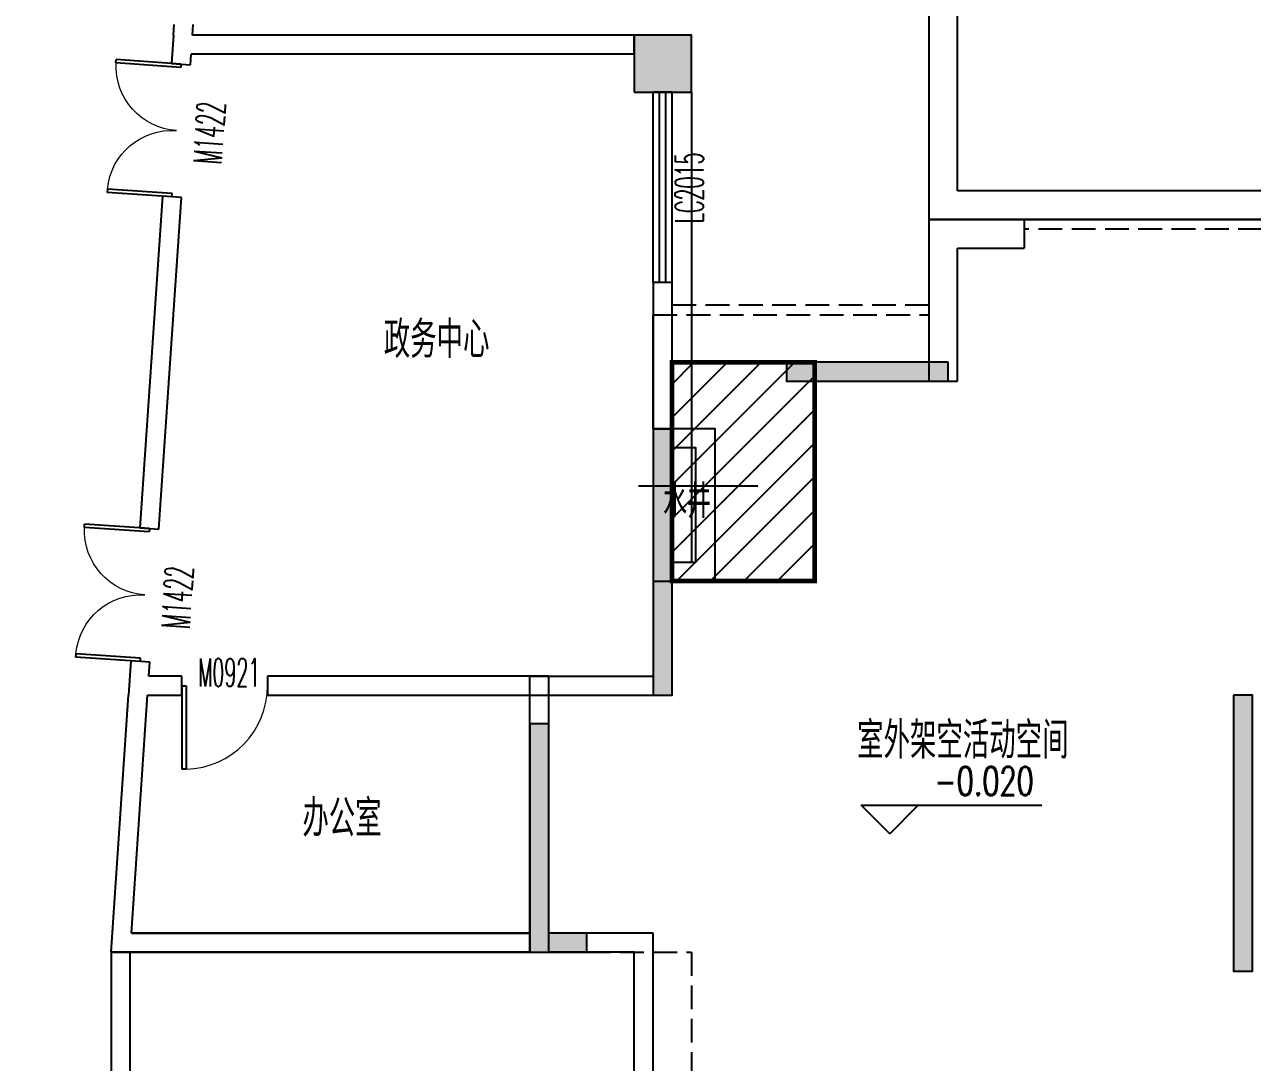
# Model space of a CAD drawing. Header units: millimetres. Extents: x 36720183 to 38160956, y 58934012 to 60388477.
# Drawn here: x 37419819 to 37432730, y 59375008 to 59385916 of the extents above; entities that cross this region are included whole.
import ezdxf

# ---------------------------------------------------------------- set-up
doc = ezdxf.new("R2010")
doc.units = ezdxf.units.MM
doc.header["$LTSCALE"] = 1000
doc.header["$MEASUREMENT"] = 0
doc.linetypes.add('DASH', pattern=[0.35, 0.25, -0.1])
for name, color, linetype in [('@YL', 2, 'Continuous'), ('@填充', 8, 'Continuous'), ('C_Hatch', 41, 'Continuous'), ('C_Wall', 6, 'Continuous'), ('COLUMN', 9, 'Continuous'), ('DIM_ELEV', 3, 'Continuous'), ('DIM_LEAD', 3, 'Continuous'), ('PUB_HATCH', 8, 'Continuous'), ('PUB_TEXT', 7, 'Continuous'), ('TEXT', 1, 'Continuous'), ('WALL', 4, 'Continuous'), ('WINDOW', 2, 'Continuous'), ('WINDOW_TEXT', 3, 'Continuous'), ('绿地', 85, 'Continuous')]:
    doc.layers.add(name, color=color, linetype=linetype)
doc.layers.add('水管井及降板', color=3, linetype='Continuous', plot=False)
doc.styles.add('_TCH_DIM', font='SIMPLEX', dxfattribs={"bigfont": 'GBCBIG'})
doc.styles.add('_TCH_WINDOW', font='SIMPLEX.shx', dxfattribs={"width": 0.7, "height": 3.5, "bigfont": 'GBCBIG.shx'})
doc.styles.get("Standard").update_dxf_attribs({"font": 'gbenor.shx', "bigfont": 'gbcbig.shx'})

# ---------------------------------------------------------------- blocks, each defined once
blk = doc.blocks.new('_FZH')
blk.add_lwpolyline([(-0.499999999992724, -0.4999999999854481), (0.499999999992724, -0.4999999999854481), (0.499999999992724, 0.5000000000145519), (-0.499999999992724, 0.5000000000145519)], close=True)
at = {"layer": 'PUB_HATCH'}
blk.add_solid([(-0.499999999992724, -0.4999999999854481), (0.499999999992724, -0.4999999999854481), (-0.499999999992724, 0.5000000000145519), (0.499999999992724, 0.5000000000145519)], dxfattribs=at)
blk = doc.blocks.new('2014-1-1-G-D5')
at = {"layer": 'C_Hatch'}
h = blk.add_hatch(color=256, dxfattribs=at)
h.paths.add_polyline_path([(3696230.775314674, -849236.5453957082), (3696230.775314674, -849036.5453958466), (3696430.775314674, -849036.5453958466), (3696430.775314674, -849436.5453957082), (3694680.775410041, -849436.5453957082), (3694680.775410041, -849236.5453957082)])
h.paths.add_polyline_path([(3710130.775314115, -846336.545392959), (3710130.775314115, -845736.545392959), (3708530.775314673, -845736.5453929587), (3708530.775314673, -843736.545395376), (3708330.775314487, -843736.545395376), (3708330.775314487, -845936.545392959), (3709930.775313929, -845936.545393052), (3709930.775314115, -846336.545392959)])
h.paths.add_polyline_path([(3690730.775314674, -842836.5453955802), (3692380.775314301, -842836.5453955802), (3692380.775314301, -843036.5453956181), (3690730.775314674, -843036.5453956181)])
h.paths.add_polyline_path([(3677730.775313929, -851436.5450143769), (3677730.775313929, -851236.5450143769), (3677330.775313929, -851236.5450143769), (3677330.775313929, -848336.6300821259), (3677130.775313929, -848336.6300821259), (3677130.775313929, -851436.5450143769)])
h.paths.add_polyline_path([(3689430.816513032, -845236.5454106549), (3689430.775314488, -844136.5453958466), (3691430.775314488, -844136.5453958466), (3691430.775314488, -844836.5452051117), (3691630.775314488, -844836.5452051117), (3691630.775314488, -844136.5453958466), (3691630.775314488, -843936.5453958466), (3691430.775314488, -843936.5453958466), (3689230.775314488, -843936.5453958466), (3689230.816513032, -845236.5454106549)])
h.paths.add_polyline_path([(3687230.692917027, -843936.5453956913), (3686630.692917027, -843936.5453956913), (3686630.692917027, -844136.5453956913), (3687030.692917027, -844136.5453956913), (3687030.692917027, -845486.4553689911), (3687230.692917027, -845486.4553689911)])
h.paths.add_polyline_path([(3692330.775314488, -860536.5453958466), (3692330.775314488, -859936.5446329071), (3692530.775314488, -859936.5446329071), (3692530.775314488, -860336.5453958466), (3694030.775325663, -860336.5453958473), (3694030.775325663, -860536.5453958473)])
h.paths.add_polyline_path([(3696430.775314488, -853836.5446329071), (3696430.775314488, -854036.5446329071), (3696830.775314488, -854036.5446329071), (3696830.775314488, -856036.545395892), (3697030.775314488, -856036.545395892), (3697030.775314488, -853836.5446329071)])
h.paths.add_polyline_path([(3689430.775314488, -846736.5452051117), (3689430.775314488, -849136.5451097443), (3689230.775314488, -849136.5451097443), (3689230.775314488, -846736.5452051117)])
h.paths.add_polyline_path([(3702530.74135874, -834736.5453953313), (3702530.775314488, -837536.5453957535), (3702730.775314488, -837536.5453957535), (3702730.74135874, -834736.5453953313)])
h.paths.add_polyline_path([(3701330.775313876, -834036.5453960196), (3699630.77531449, -834036.5453957535), (3699630.77531449, -834236.5453957535), (3701330.775313876, -834236.5453960196)])
h.paths.add_polyline_path([(3703630.775314033, -840236.5453918054), (3703230.775314033, -840236.5453918054), (3703230.775314033, -840436.5453918054), (3703830.775314033, -840436.5453918054), (3703831.629026664, -837836.5707032563), (3703631.629026664, -837836.5707032563)])
h.paths.add_polyline_path([(3679630.692917027, -842386.6300821259), (3679630.775314533, -844136.5453956915), (3679830.775314533, -844136.5453956915), (3679830.692917027, -842386.6300821259)])
h.paths.add_polyline_path([(3676130.692917027, -842386.6300821259), (3675530.692917027, -842386.6300821259), (3675530.692917027, -844036.6300821259), (3675730.692917027, -844036.6300821259), (3675730.692917027, -842586.6300821259), (3676130.692917027, -842586.6300821259)])
h.paths.add_polyline_path([(3690330.775314488, -834736.545395566), (3690330.775314488, -837536.5453958466), (3690530.775314488, -837536.5453958466), (3690530.775314488, -834736.545395566)])
h.paths.add_polyline_path([(3689230.775314488, -837836.5453955667), (3689030.775314488, -837836.5453955667), (3689030.775314488, -840236.5453958466), (3689630.775314488, -840236.5453958466), (3689630.775314488, -840036.5453958466), (3689230.775314488, -840036.5453958466)])
h.paths.add_polyline_path([(3682730.778366245, -843936.5453956913), (3682730.778366245, -845486.4553689911), (3682930.778366245, -845486.4553689911), (3682930.778366245, -843936.5453956913)])
h.paths.add_polyline_path([(3675530.692917027, -846786.6301298096), (3675530.692917027, -848536.6300821259), (3675730.692917027, -848536.6300821259), (3675730.692917027, -846786.6301298096)])
h.paths.add_polyline_path([(3693430.775314485, -834036.5453958466), (3691730.775314301, -834036.5453958466), (3691730.775314301, -834236.5453958466), (3693430.775314485, -834236.5453958466)])
h.paths.add_polyline_path([(3694330.775314488, -851236.5450143769), (3692730.775314488, -851236.5450143769), (3692730.775314488, -851436.5450143769), (3694330.775314488, -851436.5450143769)])
h.paths.add_polyline_path([(3685130.778366245, -851236.5450143769), (3682730.778366245, -851236.5450143769), (3682730.778366245, -851436.5450143769), (3685130.778366245, -851436.5450143769)])
h.paths.add_polyline_path([(3693630.775314488, -844436.5452051117), (3693630.775314488, -845036.5452051117), (3693830.775314488, -845036.5452051117), (3693830.775314488, -844636.5452051117), (3696630.775314488, -844636.5452051117), (3696630.775314488, -844436.5452051117)])
h.paths.add_polyline_path([(3696430.775314488, -837536.5453916183), (3696430.775314488, -840436.5453916183), (3696630.775314488, -840436.5453916183), (3696630.775314488, -837536.5453916183)])
h.paths.add_polyline_path([(3681930.778366245, -856636.5446329071), (3681930.775406965, -859836.5453958473), (3682130.775406965, -859836.5453958473), (3682130.778366245, -856636.5446329071)])
h.paths.add_polyline_path([(3681030.778366245, -854036.5446329071), (3681430.77226273, -854036.5446329071), (3681430.77226273, -853836.5446329071), (3680830.778366245, -853836.5446329071), (3680830.778366245, -856036.545395892), (3681030.778366245, -856036.545395892)])
h.paths.add_polyline_path([(3685530.778366245, -852936.5450143769), (3683530.778366245, -852936.5450143769), (3683530.778366245, -853136.5450143769), (3685530.778366245, -853136.5450143769)])
h.paths.add_polyline_path([(3694330.775314488, -852936.5450143769), (3692330.775314488, -852936.5450143769), (3692330.775314488, -853136.5450143769), (3694330.775314488, -853136.5450143769)])
h.paths.add_polyline_path([(3695730.775314488, -856636.5446329071), (3695730.775314488, -859836.5453958473), (3695930.775314488, -859836.5453958473), (3695930.775314488, -856636.5446329071)])
h.paths.add_polyline_path([(3698630.775314488, -848686.5451097443), (3698430.775314488, -848686.5451097443), (3698430.775314488, -850336.5450143769), (3699030.775314488, -850336.5450143769), (3699030.775314488, -850136.5450143769), (3698630.775314488, -850136.5450143769)])
h.paths.add_polyline_path([(3705830.775314488, -850136.5450143769), (3705830.775314488, -851886.5450143769), (3706030.775314488, -851886.5450143769), (3706030.775314488, -850136.5450143769)])
h.paths.add_polyline_path([(3709930.775314488, -851686.5450143769), (3709530.775314488, -851686.5450143769), (3709530.775314488, -851886.5450143769), (3710130.775314488, -851886.5450143769), (3710130.775314488, -850236.5450143769), (3709930.775314488, -850236.5450143769)])
h.paths.add_polyline_path([(3702730.647140659, -842836.5549325898), (3702730.647140659, -844486.5549325898), (3702930.647140659, -844486.5549325898), (3702930.647140659, -843036.5549325898), (3703580.775314115, -843036.5453930731), (3703580.775314115, -842836.5453930731)])
h.paths.add_polyline_path([(3685530.775314488, -860536.5453958466), (3683830.775326222, -860536.5453958473), (3683830.775326222, -860336.5453958473), (3685330.775314488, -860336.5453958466), (3685330.775314488, -859936.5446329071), (3685530.775314488, -859936.5446329071)])
at = {"layer": 'C_Wall'}
for points in [[(3693430.775314485, -834036.5453958466), (3691730.775314301, -834036.5453958466), (3691730.775314301, -834236.5453958466), (3693430.775314485, -834236.5453958466)], [(3690330.775314488, -834736.545395566), (3690330.775314488, -837536.5453958466), (3690530.775314488, -837536.5453958466), (3690530.775314488, -834736.545395566)], [(3696430.775314488, -837536.5453916183), (3696430.775314488, -840436.5453916183), (3696630.775314488, -840436.5453916183), (3696630.775314488, -837536.5453916183)], [(3689230.775314488, -837836.5453955667), (3689030.775314488, -837836.5453955667), (3689030.775314488, -840236.5453958466), (3689630.775314488, -840236.5453958466), (3689630.775314488, -840036.5453958466), (3689230.775314488, -840036.5453958466)]]:
    blk.add_lwpolyline(points, close=True, dxfattribs=at)
blk = doc.blocks.new('$DorLib2D$00000002')
for p, q in [((-0.5, -5.684341886080802e-17), (-0.5000000000000007, 0.4875)), ((-0.4750000000000007, 0.4875), (-0.5000000000000007, 0.4875)), ((-0.475, -2.842170943040401e-17), (-0.4750000000000007, 0.4875)), ((0.475, -2.842170943040401e-17), (0.4750000000000007, 0.4875)), ((0.4750000000000007, 0.4875), (0.5000000000000007, 0.4875)), ((0.5, -5.684341886080802e-17), (0.5000000000000007, 0.4875)), ((-0.5, -5.684341886080802e-17), (-0.475, -2.842170943040401e-17)), ((0.5, -5.684341886080802e-17), (0.475, -2.842170943040401e-17))]:
    blk.add_line(p, q)
at = {"lineweight": 13}
for centre, start, end in [((-0.4875, -4.263256414560601e-17), 0, 88.53071641864632), ((0.4875, -4.263256414560601e-17), 91.4692835813537, 180)]:
    blk.add_arc(centre, 0.4875, start, end, dxfattribs=at)
blk = doc.blocks.new('$DorLib2D$00000001')
for p, q in [((0.45, 0.9750000000000001), (0.5000000000000002, 0.9750000000000001)), ((0.45, 0), (0.45, 0.9750000000000001)), ((0.5, 0), (0.5, 0.9750000000000001)), ((0.5, 0), (0.45, 0))]:
    blk.add_line(p, q)
at = {"lineweight": 13}
blk.add_arc((0.475, 0), 0.975, 91.4692835813538, 180, dxfattribs=at)
blk = doc.blocks.new('T10T12T13scpm')
at = {"layer": '水管井及降板', "ltscale": 0.5}
h = blk.add_hatch(dxfattribs=at)
h.set_pattern_fill('ANSI31', color=6, scale=2000, style=0)
h.set_pattern_definition([(45, (-36727223.43309277, -59374591.47010609), (-176.7766952966369, 176.7766952966369), [])])
h.paths.add_polyline_path([(585279.5507419258, 50042.15955858678), (583779.5507419258, 50042.15955857933), (583779.5505543724, 47742.15953789651), (585279.5505543649, 47742.1593369469)])
at = {"layer": '@YL', "color": 6, "ltscale": 0.2}
blk.add_lwpolyline([(583981.9675901756, 52880.99211886525), (583981.9675901756, 47941.72160691023)], dxfattribs=at)
at = {"layer": '@填充', "color": 6}
blk.add_line((586600.4196380749, 49942.15974847227), (586600.4196380749, 49942.15974847227), dxfattribs=at)
at = {"layer": 'DIM_ELEV', "color": 6}
for p, q in [((586068.2154410258, 45086.72160691023), (585768.2154410258, 45386.72160691023)), ((585768.2154410258, 45386.72160691023), (587668.2154410258, 45386.72160691023)), ((586068.2154410258, 45086.72160691023), (586368.2154410258, 45386.72160691023))]:
    blk.add_line(p, q, dxfattribs=at)
at = {"layer": 'WALL', "color": 6}
for p, q in [((578535.8479204029, 53480.99211883545), (578543.3259594664, 53590.99211885035)), ((578736.3095452562, 53480.99211883545), (578743.7875843197, 53590.99211885035)), ((578535.8479204029, 53480.99211883545), (578515.5728996918, 53182.75186882913)), ((583381.9675902054, 53480.99211883545), (578736.3095452562, 53480.99211883545)), ((583381.9675902054, 53280.99211883545), (583381.9675902054, 53480.99211883545)), ((578715.1123378649, 53169.18674392998), (578722.7131103724, 53280.99211883545)), ((583381.9675902054, 53280.99211883545), (578722.7131103724, 53280.99211883545)), ((578515.5728996918, 53182.75186882913), (578715.1123378649, 53169.18674392998)), ((583781.9676192403, 52880.99211886525), (583581.9676192403, 52880.99211886525)), ((578420.6170253977, 51785.97580161691), (578183.7238025963, 48301.33847356588)), ((578620.1564635709, 51772.41067671776), (578420.6170253977, 51785.97580161691)), ((578383.2632407695, 48287.77334866673), (578620.1564635709, 51772.41067671776)), ((586482.0500066504, 49842.15955875814), (586482.0500061363, 51542.15974954516)), ((586482.0500061363, 51542.15974954516), (587482.050006099, 51542.15974955261)), ((587482.050006099, 51542.15974955261), (587482.050006099, 51242.15974955261)), ((586782.0500066504, 49842.15955884755), (586782.0500062257, 51242.15974955261)), ((586782.0500062257, 51242.15974955261), (587482.050006099, 51242.15974955261)), ((583781.9676192403, 50880.99211889505), (583581.9676192403, 50880.99211889505)), ((583581.9676192403, 50880.99211889505), (583581.9676192403, 49342.1595589444)), ((583781.9676192403, 49342.1595589444), (583781.9676192403, 50880.99211889505)), ((583581.9676091969, 49342.15955910087), (583581.9676091969, 50542.1595588699)), ((583581.9676091969, 50542.1595588699), (583781.9676091969, 50542.1595588699)), ((583781.9676091969, 49342.15955910087), (583781.9676091969, 50542.1595588699)), ((586482.0500066504, 49842.15955875814), (586782.0500066504, 49842.15955884755)), ((583581.9676192403, 49342.1595589444), (583781.9676192403, 49342.1595589444)), ((583581.9676091969, 49342.15955910087), (583781.9676091969, 49342.15955910087)), ((578183.7238025963, 48301.33847356588), (578383.2632407695, 48287.77334866673)), ((578088.7679283023, 46904.56240635365), (578064.1310048997, 46542.15970902145)), ((578288.3073664755, 46890.9972814545), (578088.7679283023, 46904.56240635365)), ((578278.1890647858, 46742.1597109139), (578288.3073664755, 46890.9972814545)), ((578625.2719751298, 46742.15971398354), (578278.1890647858, 46742.1597109139)), ((578625.2719769031, 46542.15971398354), (578625.2719751298, 46742.15971398354)), ((582481.9675884172, 46742.15974809974), (579525.2719751298, 46742.15972194076)), ((579525.2719751298, 46742.15972194076), (579525.2719769031, 46542.15972194076)), ((582281.9675908685, 44042.15985879302), (582281.9675862938, 46742.15973845124)), ((582281.9675863013, 46742.15973844379), (583581.9675899744, 46742.15974914283)), ((582481.967590183, 46542.15974809974), (582481.9675884172, 46742.15974809974)), ((577880.5791536272, 43842.15983455628), (578064.1310048997, 46542.15970902145)), ((578094.6372115761, 44042.15982113779), (578264.5926298276, 46542.15971079469)), ((578264.5926298276, 46542.15971079469), (578625.2719769031, 46542.15971398354)), ((579525.2719769031, 46542.15972194076), (582481.967590183, 46542.15974809974)), ((582481.967590183, 43842.15986031294), (582481.967590183, 46542.15974810719)), ((582481.967590183, 46542.15974809974), (583781.9675899744, 46542.15974905342)), ((578094.6371782348, 44042.15982666612), (582281.9675908685, 44042.15985879302)), ((582281.9676317796, 44042.15955866873), (578094.6372115761, 44042.15982113779)), ((582281.9676192403, 43842.15955866873), (582281.9676317796, 44042.15955866873)), ((583581.96755822, 44042.15999168158), (582481.967590183, 44042.16002307832)), ((582481.967590183, 43842.16002307832), (582481.967590183, 44042.16002307832)), ((583581.9675901681, 41242.15974898636), (583581.96755822, 44042.15999168158)), ((577880.5791212916, 43842.15985696763), (582481.967590183, 43842.15986031294)), ((578080.5791212842, 43842.15983494371), (577880.5791212842, 43842.15983455628)), ((577880.5791536272, 43842.15983455628), (577880.5791762248, 41242.15993848443)), ((578080.5791762248, 41242.15994022042), (578080.5791536272, 43842.15982201695)), ((582281.9676192403, 43842.15955866873), (578080.5791536272, 43842.15982201695)), ((579780.5791212842, 43842.15983789414), (579580.5791212842, 43842.15983750671)), ((583381.9676711112, 43842.15999168158), (582481.967590183, 43842.16002307832)), ((583381.9675901681, 41242.15974898636), (583381.9676711112, 43842.15999168158))]:
    blk.add_line(p, q, dxfattribs=at)
for points in [[(583581.9673948511, 47742.15955910087), (584231.9673948511, 47742.15947202593), (584231.9676091969, 49342.15947202593), (583581.9676091969, 49342.15955910087)], [(583779.5505811647, 47942.15953791887), (584029.5505811647, 47942.15950442106), (584029.5507419258, 49142.15950442106), (583779.5507419258, 49142.15953791142)]]:
    blk.add_lwpolyline(points, close=True, dxfattribs=at)
at = {"layer": 'WINDOW', "color": 6}
for p, q in [((583581.9676192403, 50880.99211889505), (583581.9676192403, 52880.99211889505)), ((583648.6342859045, 50880.99211889505), (583648.6342859045, 52880.99211889505)), ((583715.3009525761, 50880.99211889505), (583715.3009525761, 52880.99211889505)), ((583781.9676192403, 50880.99211889505), (583781.9676192403, 52880.99211889505))]:
    blk.add_line(p, q, dxfattribs=at)
at = {"layer": 'WINDOW', "color": 6, "linetype": 'DASH'}
for p, q in [((592082.0500066578, 51442.15955877304), (587482.050006099, 51442.15955877304)), ((586482.0499874428, 50642.1595588699), (583779.2154410258, 50642.1595588699))]:
    blk.add_line(p, q, dxfattribs=at)
for points in [[(583581.9676091969, 50542.1595588699), (586482.0500061437, 50542.1595588699)], [(582882.0500066578, 43842.15955858678), (583981.9676095694, 43842.15955858678), (583981.9676095694, 41042.15955880284)]]:
    blk.add_lwpolyline(points, dxfattribs=at)
at = {"layer": '水管井及降板', "color": 6, "ltscale": 0.5, "const_width": 50}
blk.add_lwpolyline([(583779.5505543724, 47742.15953791142), (585279.5505543649, 47742.15933695436), (585279.5507419258, 50042.15955858678), (583779.5507419258, 50042.15955858678)], close=True, dxfattribs=at)
at = {"layer": 'C_Hatch', "color": 6}
blk.add_blockref('2014-1-1-G-D5', (-3106748.807695061, 884078.7049545199), dxfattribs=at)
at = {"layer": 'COLUMN', "color": 6, "xscale": 599.9999999767169, "yscale": 599.9999999767169, "zscale": 599.9999999767169}
blk.add_blockref('_FZH', (583681.9675901905, 53180.99211885035), dxfattribs=at)
at = {"layer": 'WINDOW', "color": 6}
ref = blk.add_blockref('$DorLib2D$00000002', (578567.8646816313, 52477.58127277344), dxfattribs=dict(at, xscale=-1400, yscale=1400, zscale=-1400, rotation=86.11089222391031))
ref.add_attrib('A', 'M1422', (579041.5365749076, 52115.62065497786), dxfattribs={"layer": 'WINDOW_TEXT', "color": 0, "height": 297.5, "rotation": 86.11089222391031, "style": '_TCH_WINDOW', "width": 0.4941176470588236})
ref = blk.add_blockref('$DorLib2D$00000002', (578236.0155845359, 47596.16787751019), dxfattribs=dict(at, xscale=-1400, yscale=1400, zscale=-1400, rotation=86.11089222391031))
ref.add_attrib('A', 'M1422', (578705.3294358924, 47234.50352888554), dxfattribs={"layer": 'WINDOW_TEXT', "color": 0, "height": 297.5, "rotation": 86.11089222391031, "style": '_TCH_WINDOW', "width": 0.4941176470588236})
ref = blk.add_blockref('$DorLib2D$00000001', (579075.2719760165, 46642.15971796215), dxfattribs=dict(at, xscale=900.0000000000002, yscale=900.0000000000002, zscale=900.0000000000002, rotation=180.000000506814))
ref.add_attrib('A', 'M0921', (578794.7154423445, 46632.97160415351), dxfattribs={"layer": 'WINDOW_TEXT', "color": 0, "height": 297.5, "rotation": 5.068139841599129e-07, "style": '_TCH_WINDOW', "width": 0.4941176470588236})
at = {"layer": 'DIM_LEAD', "color": 6}
for s, p in [('政务中心', (580748.0919170678, 50087.48306176811)), ('室外架空活动空间', (585725.7340352461, 45875.81518340856)), ('办公室', (579891.9604610801, 45056.91759646684))]:
    blk.add_text(s, height=385.8156028368795, dxfattribs=at).set_placement(p)
at = {"layer": 'PUB_TEXT', "color": 6, "style": '_TCH_DIM', "width": 0.7058823529411765}
blk.add_text('-0.020', height=297.5, dxfattribs=at).set_placement((586538.2154410258, 45491.72160691023))
at = {"layer": 'TEXT', "color": 6}
blk.add_text('水井', height=350, dxfattribs=at).set_placement((583684.7517161965, 48406.51215399057))
at = {"layer": 'WINDOW_TEXT', "color": 6, "style": '_TCH_WINDOW', "width": 0.4941176470588236}
blk.add_text('LC2015', height=297.5, rotation=90, dxfattribs=at).set_placement((584110.9654410258, 51502.99211888015))

msp = doc.modelspace()

# ---------------------------------------------------------------- linework, layer by layer
at = {"layer": '@YL'}
for points in [[(37429330.334537, 59383866.93833031), (37429330.334537, 59386866.93833031), (37438930.23157586, 59386866.93833031), (37438930.23157586, 59382966.93813963), (37435930.33453752, 59382966.93813963), (37435930.33453752, 59383866.93833032), (37429330.334537, 59383866.93832831)], [(37429330.334537, 59383866.93833031), (37435930.33453745, 59383866.93833032)]]:
    msp.add_lwpolyline(points, dxfattribs=at)
at = {"layer": '@YL', "color": 8}
msp.add_lwpolyline([(37429630.334537, 59384166.9383284), (37429630.334537, 59386566.93833031), (37438630.23157586, 59386566.93833031), (37438630.23157586, 59383266.93813963), (37436230.33453752, 59383266.93813963), (37436230.33453752, 59384166.9383304)], close=True, dxfattribs=at)
at = {"layer": '绿地'}
msp.add_line((37426274.94980434, 59381066.93814156), (37427530.26724721, 59381066.93814156), dxfattribs=at)

# ---------------------------------------------------------------- block references
msp.add_blockref('T10T12T13scpm', (36842848.28453086, 59332324.77858076))

doc.saveas('drawing.dxf')
